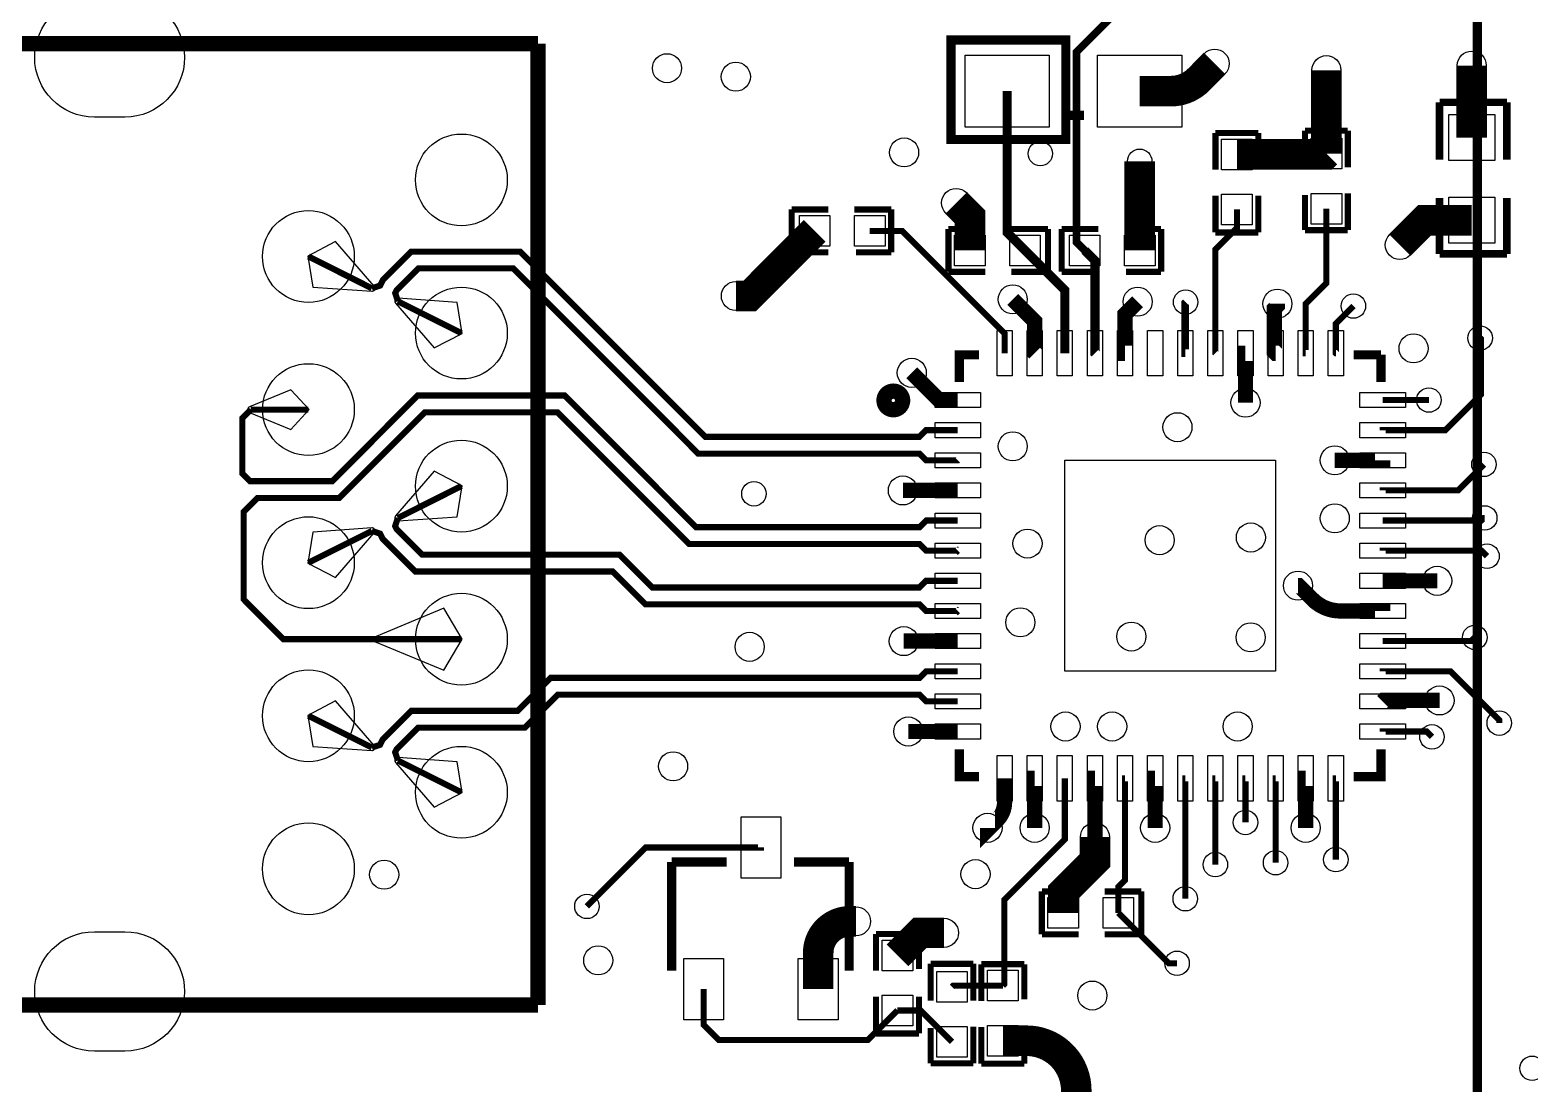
# Model space of a CAD drawing. Extents: x -17 to 168, y 0 to 127.
# Drawn here: x 11.19 to 36.1, y 34.44 to 51.93 of the extents above; entities that cross this region are included whole.
import ezdxf

# ---------------------------------------------------------------- set-up
doc = ezdxf.new("R2010")
doc.units = 0
doc.header["$MEASUREMENT"] = 0
for name, color, linetype in [('ET_TOP', 123, 'CONTINUOUS'), ('PG_SILKSCREEN_TOP', 123, 'CONTINUOUS'), ('PIN_TOP', 4, 'CONTINUOUS'), ('VC_TOP', 131, 'CONTINUOUS')]:
    doc.layers.add(name, color=color, linetype=linetype)

msp = doc.modelspace()

# ---------------------------------------------------------------- linework, layer by layer
at = {"layer": 'ET_TOP'}
for points, const_width in [([(29.614901, 52.610309), (28.565602, 51.561009), (28.565602, 48.404297), (28.701213, 48.268611)], 0.127), ([(35.1282, 50.140895), (35.1282, 51.334695)], 0.508), ([(32.7152, 49.874195), (32.7152, 51.258495)], 0.508), ([(27.710613, 48.268611), (27.414703, 48.564495), (27.414703, 50.91049)], 0.1524), ([(31.2293, 49.861495), (32.7025, 49.861495), (32.7152, 49.874195)], 0.508), ([(29.615613, 48.268611), (29.615613, 49.746408)], 0.508), ([(26.567613, 49.056011), (26.796213, 48.827411), (26.796213, 48.268611)], 0.508), ([(24.2189, 48.591495), (23.1394, 47.511995), (22.9108, 47.511995)], 0.508), ([(31.2293, 48.947095), (31.2293, 48.642295), (30.871897, 48.284892), (30.871897, 46.562797), (30.871998, 46.562696)], 0.1016), ([(32.7152, 48.959795), (32.7152, 47.727895), (32.371792, 47.384487), (32.371792, 46.562696), (32.371817, 46.562696)], 0.1016), ([(33.9344, 48.357511), (34.346109, 48.769295), (35.1282, 48.769295)], 0.508), ([(25.1333, 48.591495), (25.671501, 48.591495), (27.371802, 46.8916), (27.371802, 46.562696)], 0.1016), ([(28.3718, 46.562696), (28.3718, 47.607499), (27.710613, 48.268611)], 0.1524), ([(28.872002, 46.562696), (28.871901, 46.562797), (28.871901, 48.097897), (28.701213, 48.268611)], 0.1524), ([(15.812795, 48.167011), (16.867099, 47.639707)], 0.1016), ([(16.867099, 47.639707), (17.003293, 47.685503), (17.048709, 47.776409), (17.520895, 48.248595), (19.3294, 48.248595), (22.402495, 45.175399), (25.959587, 45.175399), (26.069798, 45.285711), (26.594791, 45.285711), (26.594892, 45.285609), (26.594918, 45.285609)], 0.1016), ([(17.298391, 47.424289), (17.253204, 47.560509), (17.278401, 47.610801), (17.636693, 47.969195), (19.213601, 47.969195), (22.286697, 44.895999), (25.959587, 44.895999), (26.069798, 44.785788), (26.594892, 44.785788), (26.594918, 44.785813)], 0.1016), ([(27.507413, 47.455811), (27.871903, 47.091295), (27.871903, 46.562797), (27.872004, 46.562696)], 0.254), ([(18.352795, 46.897011), (17.298391, 47.424289)], 0.1016), ([(29.371823, 46.562696), (29.371798, 46.562696), (29.371798, 47.207195), (29.581602, 47.416999)], 0.254), ([(30.371821, 46.562696), (30.371796, 46.562696), (30.371796, 47.403791), (30.3784, 47.410395)], 0.127), ([(31.901613, 47.384208), (31.901613, 47.354211), (31.850813, 47.303411), (31.850813, 46.583905), (31.871996, 46.562696), (31.872022, 46.562696)], 0.254), ([(33.163002, 47.3456), (32.871893, 47.054491), (32.871893, 46.562797), (32.871994, 46.562696), (32.87202, 46.562696)], 0.1016), ([(35.2679, 46.813495), (35.2806, 46.800795), (35.2806, 45.873695), (34.69259, 45.285711), (33.648904, 45.285711), (33.648904, 45.285609)], 0.1016), ([(31.371819, 46.562696), (31.371794, 46.562696), (31.371794, 45.741311)], 0.254), ([(25.831013, 46.236611), (26.281888, 45.785811), (26.594918, 45.785811)], 0.254), ([(26.594918, 43.78579), (26.069493, 43.78579), (25.959308, 43.675605), (22.251391, 43.675605), (20.066, 45.860995), (17.629607, 45.860995), (16.207207, 44.438595), (14.844293, 44.438595), (14.717293, 44.565595), (14.717293, 45.488606), (14.855698, 45.627011)], 0.1016), ([(33.648904, 45.785811), (34.417, 45.785811)], 0.1016), ([(26.594918, 43.285613), (26.594892, 43.285588), (26.594791, 43.285689), (26.069798, 43.285689), (25.959308, 43.396205), (22.135592, 43.396205), (19.950201, 45.581595), (17.745507, 45.581595), (16.323107, 44.159195), (14.968499, 44.159195), (14.739595, 43.930291), (14.739595, 42.477207), (15.399791, 41.817011), (18.352795, 41.817011)], 0.1016), ([(15.812795, 45.627011), (14.855698, 45.627011)], 0.1016), ([(33.648904, 44.785813), (33.648904, 44.785788), (32.854113, 44.785788)], 0.254), ([(33.648904, 44.285611), (33.648904, 44.285687), (34.899092, 44.285687), (35.3314, 44.717995)], 0.1016), ([(18.352795, 44.357011), (17.298391, 43.829707)], 0.1016), ([(26.594918, 44.285611), (26.594892, 44.285611), (26.594791, 44.285687), (25.683489, 44.285687)], 0.254), ([(26.594918, 42.785792), (26.069493, 42.785792), (25.959308, 42.675607), (21.524189, 42.675607), (20.9804, 43.219395), (17.702301, 43.219395), (17.278401, 43.643296), (17.253204, 43.693588), (17.298391, 43.829707)], 0.1016), ([(33.648904, 43.78579), (35.288195, 43.78579), (35.3314, 43.828995), (35.3441, 43.828995)], 0.1016), ([(15.812795, 43.087011), (16.867099, 43.614289)], 0.1016), ([(26.594918, 42.285615), (26.594892, 42.28559), (26.594791, 42.285691), (26.069798, 42.285691), (25.959308, 42.396207), (21.40839, 42.396207), (20.864601, 42.939995), (17.586503, 42.939995), (17.048988, 43.477205), (17.003293, 43.568595), (16.867099, 43.614289)], 0.1016), ([(33.648904, 43.285613), (33.648904, 43.285689), (35.290506, 43.285689), (35.3822, 43.193995)], 0.1016), ([(33.648904, 42.785792), (34.555913, 42.785792)], 0.254), ([(26.594918, 41.785794), (25.698196, 41.785794)], 0.254), ([(33.648904, 41.785794), (35.116999, 41.785794), (35.179, 41.847795)], 0.1016), ([(16.867099, 40.019707), (17.003293, 40.065503), (17.048201, 40.155901), (17.520895, 40.628595), (19.289801, 40.628595), (19.836613, 41.175407), (25.959587, 41.175407), (26.069798, 41.285693), (26.594791, 41.285693), (26.594892, 41.285592), (26.594918, 41.285592)], 0.1016), ([(35.5854, 40.425395), (35.5854, 40.475891), (34.775597, 41.285693), (33.648904, 41.285693), (33.648904, 41.285592)], 0.1016), ([(17.298391, 39.804289), (17.253204, 39.940509), (17.278401, 39.990801), (17.636693, 40.349195), (19.4056, 40.349195), (19.952487, 40.896007), (25.959587, 40.896007), (26.069798, 40.785796), (26.594918, 40.785796)], 0.1016), ([(34.594013, 40.801011), (33.664093, 40.801011), (33.648904, 40.785796)], 0.254), ([(15.812795, 40.547011), (16.867099, 40.019707)], 0.1016), ([(25.773405, 40.285695), (26.594791, 40.285695), (26.594892, 40.285594), (26.594918, 40.285594)], 0.254), ([(33.648904, 40.285594), (33.648904, 40.285695), (34.3789, 40.285695), (34.4678, 40.196795)], 0.1016), ([(18.352795, 39.277011), (17.298391, 39.804289)], 0.1016), ([(27.872004, 39.508709), (27.871903, 39.508709), (27.871903, 38.687197)], 0.254), ([(28.872002, 39.508709), (28.871901, 39.508709), (28.871901, 38.533299)], 0.254), ([(29.871899, 38.687197), (29.871899, 39.508709), (29.872, 39.508709)], 0.254), ([(32.371817, 39.508709), (32.371792, 39.508709), (32.371792, 38.687197)], 0.254), ([(28.3718, 39.508709), (28.3718, 38.497688), (27.3685, 37.494388), (27.3685, 36.094695), (27.3431, 36.069295)], 0.1016), ([(29.2608, 37.275795), (29.2608, 37.710593), (29.371798, 37.821591), (29.371798, 39.508709), (29.371823, 39.508709)], 0.1016), ([(30.371821, 39.508709), (30.371796, 39.508709), (30.371796, 37.510999)], 0.1016), ([(30.871998, 39.508709), (30.871897, 39.508709), (30.871897, 38.077597)], 0.1016), ([(31.371819, 39.508709), (31.371794, 39.508709), (31.371794, 38.777189)], 0.1016), ([(31.872022, 39.508709), (31.871895, 39.508709), (31.871895, 38.10889)], 0.1016), ([(32.87202, 39.508709), (32.871893, 39.508709), (32.871893, 38.160503)], 0.1016), ([(28.3464, 37.275795), (28.3464, 37.618695), (28.871901, 38.144196), (28.871901, 38.533299)], 0.508), ([(20.437602, 37.383999), (21.415197, 38.361595), (23.327411, 38.361595), (23.327411, 38.36162)], 0.1016), ([(26.3652, 36.945595), (25.968198, 36.945595), (25.593802, 36.571199)], 0.508), ([(30.23616, 36.439856), (30.09679, 36.439856), (29.2608, 37.275795)], 0.1016), ([(27.3431, 36.069295), (26.517905, 36.069295), (26.499109, 36.050499)], 0.1016), ([(25.593802, 35.656799), (25.104801, 35.167799), (22.624796, 35.167799), (22.3774, 35.415195), (22.3774, 36.011612)], 0.1016), ([(26.499109, 35.136099), (25.978409, 35.656799), (25.593802, 35.656799)], 0.1016)]:
    msp.add_lwpolyline(points, dxfattribs=dict(at, const_width=const_width))
for points, const_width in [([(30.860213, 51.367411), (30.595849, 51.103047, -0.198914), (30.130979, 50.91049), (29.614901, 50.91049)], 0.508), ([(32.244513, 42.706011), (32.257213, 42.706011), (32.485381, 42.477893, 0.198886), (32.949464, 42.285691), (33.648904, 42.285691), (33.648904, 42.285615)], 0.254), ([(27.371802, 39.508709), (27.371802, 39.113282, -0.19891), (27.248002, 38.8144), (27.088313, 38.654711), (27.088313, 38.687197)], 0.254), ([(24.277295, 36.011612), (24.277295, 36.609985, -0.414214), (24.803405, 37.136095), (24.9047, 37.136095)], 0.508), ([(28.5623, 34.138895), (28.5623, 34.329395, 0.414214), (27.7368, 35.154895), (27.3431, 35.154895)], 0.508)]:
    msp.add_lwpolyline(points, format="xyb", dxfattribs=dict(at, const_width=const_width))
for points in [[(16.905503, 47.673006), (16.262096, 48.414203), (15.801289, 48.172599), (15.884398, 47.65929), (16.863593, 47.589211, 0.666767)], [(16.905503, 47.673006), (16.262096, 48.414203), (15.801289, 48.172599), (15.884398, 47.65929), (16.863593, 47.589211, 0.666767)], [(17.260087, 47.391091), (17.903393, 46.649894), (18.3642, 46.891397), (18.281091, 47.404807), (17.301997, 47.474911, 0.667197)], [(17.260087, 47.391091), (17.903393, 46.649894), (18.3642, 46.891397), (18.281091, 47.404807), (17.301997, 47.474911, 0.667197)], [(14.836089, 45.579995), (15.521407, 45.296607), (15.825495, 45.627011), (15.521407, 45.95749), (14.836089, 45.674001, 0.666703)], [(14.836089, 45.579995), (15.521407, 45.296607), (15.825495, 45.627011), (15.521407, 45.95749), (14.836089, 45.674001, 0.666703)], [(14.836089, 45.579995), (15.521407, 45.296607), (15.825495, 45.627011), (15.521407, 45.95749), (14.836089, 45.674001, 0.666703)], [(17.301997, 43.779211), (18.281091, 43.84929), (18.3642, 44.362599), (17.903393, 44.604203), (17.260087, 43.863006, 0.667165)], [(17.301997, 43.779211), (18.281091, 43.84929), (18.3642, 44.362599), (17.903393, 44.604203), (17.260087, 43.863006, 0.667165)], [(16.863593, 43.664911), (15.884398, 43.594807), (15.801289, 43.081397), (16.262096, 42.839894), (16.905503, 43.581091, 0.666799)], [(16.863593, 43.664911), (15.884398, 43.594807), (15.801289, 43.081397), (16.262096, 42.839894), (16.905503, 43.581091, 0.666799)], [(16.936212, 41.769995), (18.061407, 41.304489), (18.365495, 41.817011), (18.061407, 42.329608), (16.936212, 41.864001, 0.667146)], [(16.936212, 41.769995), (18.061407, 41.304489), (18.365495, 41.817011), (18.061407, 42.329608), (16.936212, 41.864001, 0.667146)], [(16.936212, 41.769995), (18.061407, 41.304489), (18.365495, 41.817011), (18.061407, 42.329608), (16.936212, 41.864001, 0.667146)], [(16.905503, 40.053006), (16.262096, 40.794203), (15.801289, 40.552599), (15.884398, 40.03929), (16.863593, 39.969211, 0.666767)], [(16.905503, 40.053006), (16.262096, 40.794203), (15.801289, 40.552599), (15.884398, 40.03929), (16.863593, 39.969211, 0.666767)], [(16.905503, 40.053006), (16.262096, 40.794203), (15.801289, 40.552599), (15.884398, 40.03929), (16.863593, 39.969211, 0.666767)], [(17.260087, 39.771091), (17.903393, 39.029894), (18.3642, 39.271397), (18.281091, 39.784807), (17.301997, 39.854911, 0.667197)], [(17.260087, 39.771091), (17.903393, 39.029894), (18.3642, 39.271397), (18.281091, 39.784807), (17.301997, 39.854911, 0.667197)], [(17.260087, 39.771091), (17.903393, 39.029894), (18.3642, 39.271397), (18.281091, 39.784807), (17.301997, 39.854911, 0.667197)]]:
    msp.add_lwpolyline(points, format="xyb", close=True, dxfattribs=at)
at = {"layer": 'PG_SILKSCREEN_TOP'}
for points, const_width in [([(115.221995, 88.11641), (35.222205, 88.11641), (35.222205, 28.116505), (115.221995, 28.116505), (115.221995, 55.131995)], 0.1524), ([(19.622795, 51.697611), (-1.332205, 51.697611)], 0.254), ([(19.622795, 35.746411), (19.622795, 51.697611)], 0.254), ([(28.687801, 50.510389), (28.341803, 50.510389)], 0.1524), ([(34.5948, 49.772595), (34.5948, 50.725095)], 0.127), ([(34.5948, 50.725095), (35.7124, 50.725095)], 0.127), ([(35.7124, 50.725095), (35.7124, 49.772595)], 0.127), ([(30.8737, 49.607495), (30.8737, 50.217095)], 0.1016), ([(30.8737, 50.217095), (31.5849, 50.217095)], 0.1016), ([(31.5849, 50.217095), (31.5849, 49.632895)], 0.1016), ([(32.3596, 50.255195), (32.3596, 49.645595)], 0.1016), ([(33.0708, 50.255195), (32.3596, 50.255195)], 0.1016), ([(33.0708, 50.255195), (33.0708, 49.645595)], 0.1016), ([(30.8737, 48.566095), (30.8737, 49.175695)], 0.1016), ([(31.5849, 48.566095), (31.5849, 49.175695)], 0.1016), ([(32.3596, 48.604195), (32.3596, 49.188395)], 0.1016), ([(33.0708, 49.213795), (33.0708, 48.604195)], 0.1016), ([(34.5948, 49.137595), (34.5948, 48.210495)], 0.127), ([(35.7124, 48.210495), (35.7124, 49.137595)], 0.127), ([(23.8379, 48.947095), (24.4475, 48.947095)], 0.1016), ([(23.8379, 48.947095), (23.8379, 48.235895)], 0.1016), ([(24.8793, 48.947095), (25.4889, 48.947095)], 0.1016), ([(25.4889, 48.947095), (25.4889, 48.235895)], 0.1016), ([(26.440613, 47.913011), (26.440613, 48.624211)], 0.1016), ([(26.440613, 48.624211), (27.024813, 48.624211)], 0.1016), ([(28.091613, 48.624211), (27.482013, 48.624211)], 0.1016), ([(28.091613, 47.913011), (28.091613, 48.624211)], 0.1016), ([(28.320213, 48.624211), (28.929813, 48.624211)], 0.1016), ([(28.320213, 48.624211), (28.320213, 47.913011)], 0.1016), ([(29.361613, 48.624211), (29.971213, 48.624211)], 0.1016), ([(29.971213, 48.624211), (29.971213, 47.913011)], 0.1016), ([(30.8737, 48.566095), (31.5849, 48.566095)], 0.1016), ([(33.0708, 48.604195), (32.3596, 48.604195)], 0.1016), ([(23.8379, 48.235895), (24.4475, 48.235895)], 0.1016), ([(25.4889, 48.235895), (24.9047, 48.235895)], 0.1016), ([(34.5948, 48.210495), (35.7124, 48.210495)], 0.127), ([(27.050213, 47.913011), (26.440613, 47.913011)], 0.1016), ([(28.091613, 47.913011), (27.482013, 47.913011)], 0.1016), ([(28.320213, 47.913011), (28.929813, 47.913011)], 0.1016), ([(29.971213, 47.913011), (29.387013, 47.913011)], 0.1016), ([(26.621689, 46.083703), (26.621689, 46.535797), (26.946911, 46.535797)], 0.1524), ([(33.169911, 46.535797), (33.622005, 46.535797)], 0.1524), ([(33.622005, 46.535797), (33.622005, 46.083703)], 0.1524), ([(26.946911, 39.535608), (26.621689, 39.535608), (26.621689, 39.987703)], 0.1524), ([(33.622005, 39.987703), (33.622005, 39.535608), (33.169911, 39.535608)], 0.1524), ([(22.7584, 38.119812), (21.844, 38.119812)], 0.1524), ([(21.844, 38.119812), (21.844, 36.316412)], 0.1524), ([(24.7904, 38.119812), (23.876, 38.119812)], 0.1524), ([(24.7904, 36.316412), (24.7904, 38.119812)], 0.1524), ([(27.9908, 36.920195), (27.9908, 37.631395)], 0.1016), ([(27.9908, 37.631395), (28.575, 37.631395)], 0.1016), ([(29.6418, 37.631395), (29.0322, 37.631395)], 0.1016), ([(29.6418, 36.920195), (29.6418, 37.631395)], 0.1016), ([(25.238202, 36.317199), (25.238202, 36.926799)], 0.1016), ([(25.238202, 36.926799), (25.949402, 36.926799)], 0.1016), ([(25.949402, 36.926799), (25.949402, 36.342599)], 0.1016), ([(28.6004, 36.920195), (27.9908, 36.920195)], 0.1016), ([(29.6418, 36.920195), (29.0322, 36.920195)], 0.1016), ([(26.143509, 36.431499), (26.143509, 35.821899)], 0.1016), ([(26.854709, 36.431499), (26.143509, 36.431499)], 0.1016), ([(26.854709, 36.431499), (26.854709, 35.821899)], 0.1016), ([(26.9875, 35.815295), (26.9875, 36.424895)], 0.1016), ([(26.9875, 36.424895), (27.6987, 36.424895)], 0.1016), ([(27.6987, 36.424895), (27.6987, 35.840695)], 0.1016), ([(-1.332205, 35.746411), (19.622795, 35.746411)], 0.254), ([(25.238202, 35.275799), (25.238202, 35.885399)], 0.1016), ([(25.949402, 35.275799), (25.949402, 35.885399)], 0.1016), ([(26.143509, 34.780499), (26.143509, 35.364699)], 0.1016), ([(26.854709, 35.390099), (26.854709, 34.780499)], 0.1016), ([(26.9875, 34.773895), (26.9875, 35.383495)], 0.1016), ([(27.6987, 34.773895), (27.6987, 35.383495)], 0.1016), ([(25.238202, 35.275799), (25.949402, 35.275799)], 0.1016), ([(26.854709, 34.780499), (26.143509, 34.780499)], 0.1016), ([(26.9875, 34.773895), (27.6987, 34.773895)], 0.1016)]:
    msp.add_lwpolyline(points, dxfattribs=dict(at, const_width=const_width))
at = {"layer": 'PG_SILKSCREEN_TOP', "const_width": 0.1524}
msp.add_lwpolyline([(26.609802, 51.760399), (28.387802, 51.760399), (28.387802, 50.109399), (26.482802, 50.109399), (26.482802, 51.760399)], close=True, dxfattribs=at)
at = {"layer": 'PG_SILKSCREEN_TOP', "const_width": 0.254}
msp.add_lwpolyline([(25.678892, 45.778903, 1), (25.370028, 45.778953, 1)], format="xyb", close=True, dxfattribs=at)
at = {"layer": 'PIN_TOP'}
for points in [[(12.258802, 52.462405), (12.766802, 52.462405, -1), (12.766802, 50.481205), (12.258802, 50.481205, -1)], [(12.258802, 36.962613), (12.766802, 36.962613, -1), (12.766802, 34.981413), (12.258802, 34.981413, -1)]]:
    msp.add_lwpolyline(points, format="xyb", close=True, dxfattribs=at)
for points in [[(26.716203, 50.31359), (26.716203, 51.50739), (28.113203, 51.50739), (28.113203, 50.31359)], [(28.916401, 50.31359), (28.916401, 51.50739), (30.313401, 51.50739), (30.313401, 50.31359)], [(35.5092, 49.759895), (34.7472, 49.759895), (34.7472, 50.521895), (35.5092, 50.521895)], [(31.4833, 49.607495), (30.9753, 49.607495), (30.9753, 50.115495), (31.4833, 50.115495)], [(32.4612, 50.128195), (32.9692, 50.128195), (32.9692, 49.620195), (32.4612, 49.620195)], [(31.4833, 48.693095), (30.9753, 48.693095), (30.9753, 49.201095), (31.4833, 49.201095)], [(32.4612, 49.213795), (32.9692, 49.213795), (32.9692, 48.705795), (32.4612, 48.705795)], [(35.5092, 48.388295), (34.7472, 48.388295), (34.7472, 49.150295), (35.5092, 49.150295)], [(23.9649, 48.337495), (23.9649, 48.845495), (24.4729, 48.845495), (24.4729, 48.337495)], [(24.8793, 48.337495), (24.8793, 48.845495), (25.3873, 48.845495), (25.3873, 48.337495)], [(27.050213, 48.522611), (27.050213, 48.014611), (26.542213, 48.014611), (26.542213, 48.522611)], [(27.964613, 48.522611), (27.964613, 48.014611), (27.456613, 48.014611), (27.456613, 48.522611)], [(28.447213, 48.014611), (28.447213, 48.522611), (28.955213, 48.522611), (28.955213, 48.014611)], [(29.361613, 48.014611), (29.361613, 48.522611), (29.869613, 48.522611), (29.869613, 48.014611)], [(27.246847, 46.939644), (27.496757, 46.939644), (27.496757, 46.185747), (27.246847, 46.185747)], [(27.747049, 46.939644), (27.996959, 46.939644), (27.996959, 46.185747), (27.747049, 46.185747)], [(28.246845, 46.939644), (28.496755, 46.939644), (28.496755, 46.185747), (28.246845, 46.185747)], [(28.747047, 46.939644), (28.996957, 46.939644), (28.996957, 46.185747), (28.747047, 46.185747)], [(29.246868, 46.939644), (29.496779, 46.939644), (29.496779, 46.185747), (29.246868, 46.185747)], [(29.747045, 46.939644), (29.996956, 46.939644), (29.996956, 46.185747), (29.747045, 46.185747)], [(30.246866, 46.939644), (30.496777, 46.939644), (30.496777, 46.185747), (30.246866, 46.185747)], [(30.747043, 46.939644), (30.996953, 46.939644), (30.996953, 46.185747), (30.747043, 46.185747)], [(31.246864, 46.939644), (31.496775, 46.939644), (31.496775, 46.185747), (31.246864, 46.185747)], [(31.747066, 46.939644), (31.996977, 46.939644), (31.996977, 46.185747), (31.747066, 46.185747)], [(32.246862, 46.939644), (32.496773, 46.939644), (32.496773, 46.185747), (32.246862, 46.185747)], [(32.747064, 46.939644), (32.996975, 46.939644), (32.996975, 46.185747), (32.747064, 46.185747)], [(26.217969, 45.910767), (26.971866, 45.910767), (26.971866, 45.660856), (26.217969, 45.660856)], [(33.271955, 45.910767), (34.025853, 45.910767), (34.025853, 45.660856), (33.271955, 45.660856)], [(26.217969, 45.410565), (26.971866, 45.410565), (26.971866, 45.160654), (26.217969, 45.160654)], [(33.271955, 45.410565), (34.025853, 45.410565), (34.025853, 45.160654), (33.271955, 45.160654)], [(26.217969, 44.910769), (26.971866, 44.910769), (26.971866, 44.660858), (26.217969, 44.660858)], [(33.271955, 44.910769), (34.025853, 44.910769), (34.025853, 44.660858), (33.271955, 44.660858)], [(28.371864, 44.78575), (31.871958, 44.78575), (31.871958, 41.285655), (28.371864, 41.285655)], [(26.217969, 44.410566), (26.971866, 44.410566), (26.971866, 44.160656), (26.217969, 44.160656)], [(33.271955, 44.410566), (34.025853, 44.410566), (34.025853, 44.160656), (33.271955, 44.160656)], [(26.217969, 43.910745), (26.971866, 43.910745), (26.971866, 43.660835), (26.217969, 43.660835)], [(33.271955, 43.910745), (34.025853, 43.910745), (34.025853, 43.660835), (33.271955, 43.660835)], [(26.217969, 43.410569), (26.971866, 43.410569), (26.971866, 43.160658), (26.217969, 43.160658)], [(33.271955, 43.410569), (34.025853, 43.410569), (34.025853, 43.160658), (33.271955, 43.160658)], [(26.217969, 42.910747), (26.971866, 42.910747), (26.971866, 42.660837), (26.217969, 42.660837)], [(33.271955, 42.910747), (34.025853, 42.910747), (34.025853, 42.660837), (33.271955, 42.660837)], [(26.217969, 42.41057), (26.971866, 42.41057), (26.971866, 42.16066), (26.217969, 42.16066)], [(33.271955, 42.41057), (34.025853, 42.41057), (34.025853, 42.16066), (33.271955, 42.16066)], [(26.217969, 41.910749), (26.971866, 41.910749), (26.971866, 41.660839), (26.217969, 41.660839)], [(33.271955, 41.910749), (34.025853, 41.910749), (34.025853, 41.660839), (33.271955, 41.660839)], [(26.217969, 41.410547), (26.971866, 41.410547), (26.971866, 41.160636), (26.217969, 41.160636)], [(33.271955, 41.410547), (34.025853, 41.410547), (34.025853, 41.160636), (33.271955, 41.160636)], [(26.217969, 40.910751), (26.971866, 40.910751), (26.971866, 40.660841), (26.217969, 40.660841)], [(33.271955, 40.910751), (34.025853, 40.910751), (34.025853, 40.660841), (33.271955, 40.660841)], [(26.217969, 40.410549), (26.971866, 40.410549), (26.971866, 40.160638), (26.217969, 40.160638)], [(33.271955, 40.410549), (34.025853, 40.410549), (34.025853, 40.160638), (33.271955, 40.160638)], [(27.246847, 39.885658), (27.496757, 39.885658), (27.496757, 39.131761), (27.246847, 39.131761)], [(27.747049, 39.885658), (27.996959, 39.885658), (27.996959, 39.131761), (27.747049, 39.131761)], [(28.246845, 39.885658), (28.496755, 39.885658), (28.496755, 39.131761), (28.246845, 39.131761)], [(28.747047, 39.885658), (28.996957, 39.885658), (28.996957, 39.131761), (28.747047, 39.131761)], [(29.246868, 39.885658), (29.496779, 39.885658), (29.496779, 39.131761), (29.246868, 39.131761)], [(29.747045, 39.885658), (29.996956, 39.885658), (29.996956, 39.131761), (29.747045, 39.131761)], [(30.246866, 39.885658), (30.496777, 39.885658), (30.496777, 39.131761), (30.246866, 39.131761)], [(30.747043, 39.885658), (30.996953, 39.885658), (30.996953, 39.131761), (30.747043, 39.131761)], [(31.246864, 39.885658), (31.496775, 39.885658), (31.496775, 39.131761), (31.246864, 39.131761)], [(31.747066, 39.885658), (31.996977, 39.885658), (31.996977, 39.131761), (31.747066, 39.131761)], [(32.246862, 39.885658), (32.496773, 39.885658), (32.496773, 39.131761), (32.246862, 39.131761)], [(32.747064, 39.885658), (32.996975, 39.885658), (32.996975, 39.131761), (32.747064, 39.131761)], [(22.997211, 37.85362), (22.997211, 38.86962), (23.657611, 38.86962), (23.657611, 37.85362)], [(28.6004, 37.529795), (28.6004, 37.021795), (28.0924, 37.021795), (28.0924, 37.529795)], [(29.5148, 37.529795), (29.5148, 37.021795), (29.0068, 37.021795), (29.0068, 37.529795)], [(25.847802, 36.317199), (25.339802, 36.317199), (25.339802, 36.825199), (25.847802, 36.825199)], [(22.0472, 35.503612), (22.0472, 36.519612), (22.7076, 36.519612), (22.7076, 35.503612)], [(23.947095, 35.503612), (23.947095, 36.519612), (24.607495, 36.519612), (24.607495, 35.503612)], [(26.245109, 36.304499), (26.753109, 36.304499), (26.753109, 35.796499), (26.245109, 35.796499)], [(27.5971, 35.815295), (27.0891, 35.815295), (27.0891, 36.323295), (27.5971, 36.323295)], [(25.847802, 35.402799), (25.339802, 35.402799), (25.339802, 35.910799), (25.847802, 35.910799)], [(26.245109, 35.390099), (26.753109, 35.390099), (26.753109, 34.882099), (26.245109, 34.882099)], [(27.5971, 34.900895), (27.0891, 34.900895), (27.0891, 35.408895), (27.5971, 35.408895)]]:
    msp.add_lwpolyline(points, close=True, dxfattribs=at)
for centre in [(18.352795, 49.437011), (15.812795, 48.167011), (18.352795, 46.897011), (15.812795, 45.627011), (18.352795, 44.357011), (15.812795, 43.087011), (18.352795, 41.817011), (15.812795, 40.547011), (18.352795, 39.277011), (15.812795, 38.007011)]:
    msp.add_circle(centre, 0.762, dxfattribs=at)
at = {"layer": 'VC_TOP'}
for centre, radius in [((30.860213, 51.367411), 0.2413), ((35.1282, 51.334695), 0.2413), ((21.767013, 51.291211), 0.2413), ((22.910013, 51.150799), 0.2413), ((32.7152, 51.258495), 0.2413), ((25.704013, 49.894211), 0.2413), ((27.9654, 49.874195), 0.2032), ((29.615613, 49.746408), 0.2032), ((26.567613, 49.056011), 0.2413), ((33.9344, 48.357511), 0.2413), ((22.9108, 47.511995), 0.2413), ((27.507413, 47.455811), 0.2413), ((29.581602, 47.416999), 0.2413), ((30.3784, 47.410395), 0.2032), ((31.901613, 47.384208), 0.2413), ((33.163002, 47.3456), 0.2032), ((34.162213, 46.643011), 0.2413), ((35.2679, 46.813495), 0.2032), ((25.831013, 46.236611), 0.2413), ((31.371794, 45.741311), 0.2413), ((34.417, 45.785811), 0.2032), ((30.242002, 45.334199), 0.2413), ((27.507413, 45.017411), 0.2413), ((32.854113, 44.785788), 0.2413), ((35.3314, 44.717995), 0.2032), ((23.210291, 44.230011), 0.2032), ((25.683489, 44.285687), 0.2413), ((32.854113, 43.823611), 0.2413), ((35.3441, 43.828995), 0.2032), ((27.752802, 43.403799), 0.2413), ((29.9466, 43.460695), 0.2413), ((31.461202, 43.505399), 0.2413), ((35.3822, 43.193995), 0.2032), ((32.244513, 42.706011), 0.2413), ((34.555913, 42.785792), 0.2413), ((27.634413, 42.096411), 0.2413), ((29.4767, 41.860495), 0.2413), ((23.138613, 41.690011), 0.2413), ((25.698196, 41.785794), 0.2413), ((31.4579, 41.847795), 0.2413), ((35.179, 41.847795), 0.2032), ((34.594013, 40.801011), 0.2413), ((28.383713, 40.369211), 0.2413), ((29.158413, 40.369211), 0.2413), ((31.241213, 40.369211), 0.2413), ((35.5854, 40.425395), 0.2032), ((25.773405, 40.285695), 0.2413), ((34.4678, 40.196795), 0.2032), ((21.868613, 39.708811), 0.2413), ((27.088313, 38.687197), 0.2413), ((27.871903, 38.687197), 0.2413), ((29.871899, 38.687197), 0.2413), ((31.371794, 38.777189), 0.2032), ((32.371792, 38.687197), 0.2413), ((28.871901, 38.533299), 0.2413), ((32.871893, 38.160503), 0.2032), ((17.070807, 37.910795), 0.2413), ((26.889202, 37.918111), 0.2413), ((30.871897, 38.077597), 0.2032), ((31.871895, 38.10889), 0.2032), ((30.371796, 37.510999), 0.2032), ((20.437602, 37.383999), 0.2032), ((24.9047, 37.136095), 0.2413), ((26.3652, 36.945595), 0.2413), ((20.6248, 36.488395), 0.2413), ((30.23616, 36.439856), 0.2032), ((28.829, 35.904195), 0.2413), ((36.1315, 34.697695), 0.2032)]:
    msp.add_circle(centre, radius, dxfattribs=at)

doc.saveas('drawing.dxf')
